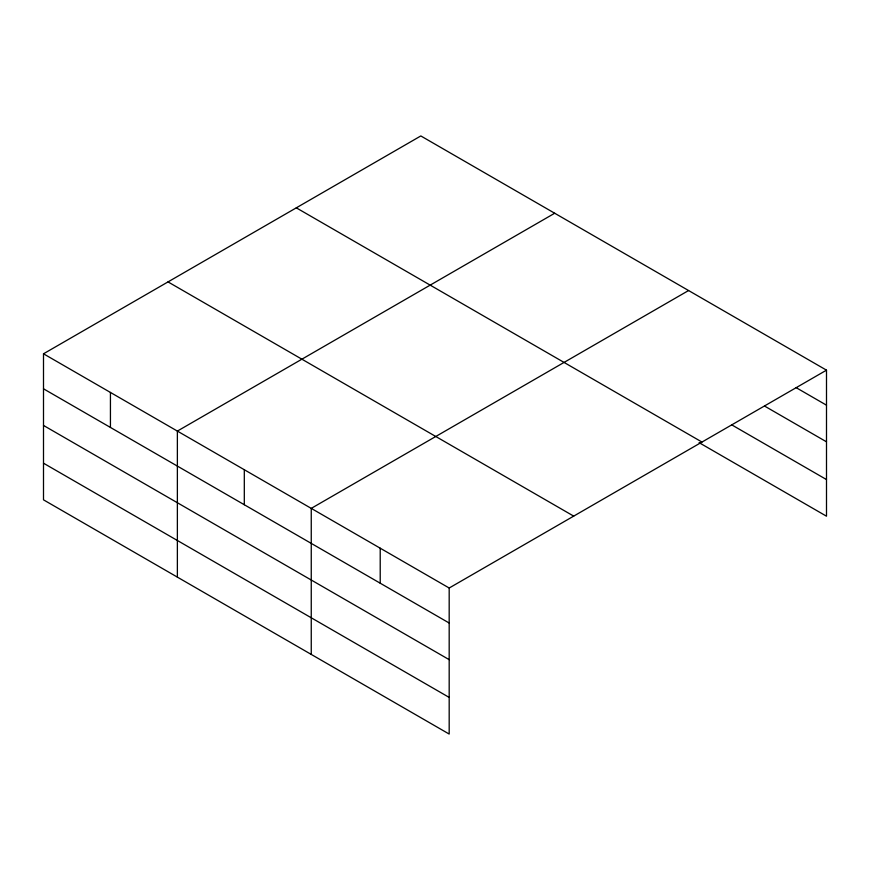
<?xml version="1.0" encoding="UTF-8"?>
<svg xmlns="http://www.w3.org/2000/svg" width="870" height="870" viewBox="0 0 870 870"><rect width="100%" height="100%" fill="white"/><g stroke="black" fill="none" stroke-linecap="round" stroke-linejoin="round"><path stroke-width="1.3" d="M43.5 353.796L449.181 588.011L449.181 734.052L43.5 499.837L43.5 353.796L420.819 135.948L826.5 370.163L826.5 516.204L699.088 442.645M554.69 213.237L177.371 431.085L177.371 577.125M688.572 290.536L311.253 508.374L311.253 654.414M449.181 588.011L826.5 370.163M796.104 387.628L826.5 405.181M764.545 406.051L826.5 441.819M731.822 424.908L826.5 479.566M296.3 207.832L701.981 442.058M168.019 281.902L573.7 516.117M43.5 388.803L449.181 623.018M43.5 425.441L449.181 659.656M43.5 463.199L449.181 697.414M380.212 548.187L380.212 583.204M244.307 469.724L244.307 504.741M110.436 392.435L110.436 427.453"/></g></svg>
